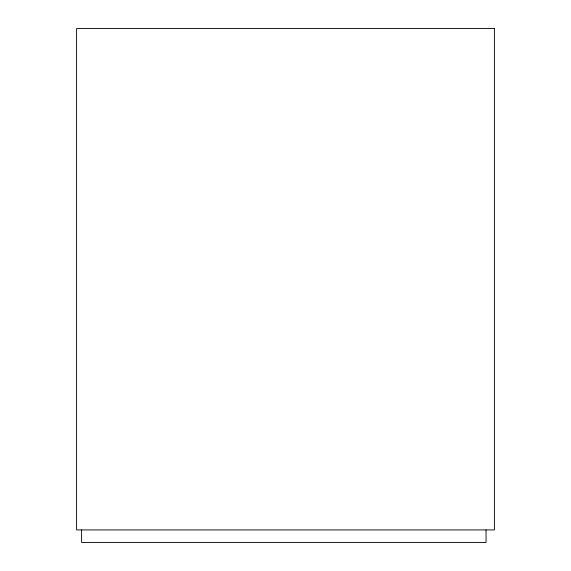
<?xml version="1.0" encoding="UTF-8"?>
<svg xmlns="http://www.w3.org/2000/svg" width="571" height="571" viewBox="0 0 571 571"><rect width="100%" height="100%" fill="white"/><g stroke="black" fill="none" stroke-linecap="round" stroke-linejoin="round"><path stroke-width="0.86" d="M486.049 529.917L486.049 542.45L81.61 542.45L81.61 529.917M494.4 28.55L76.6 28.55L76.6 529.917L494.4 529.917L494.4 28.55"/></g></svg>
